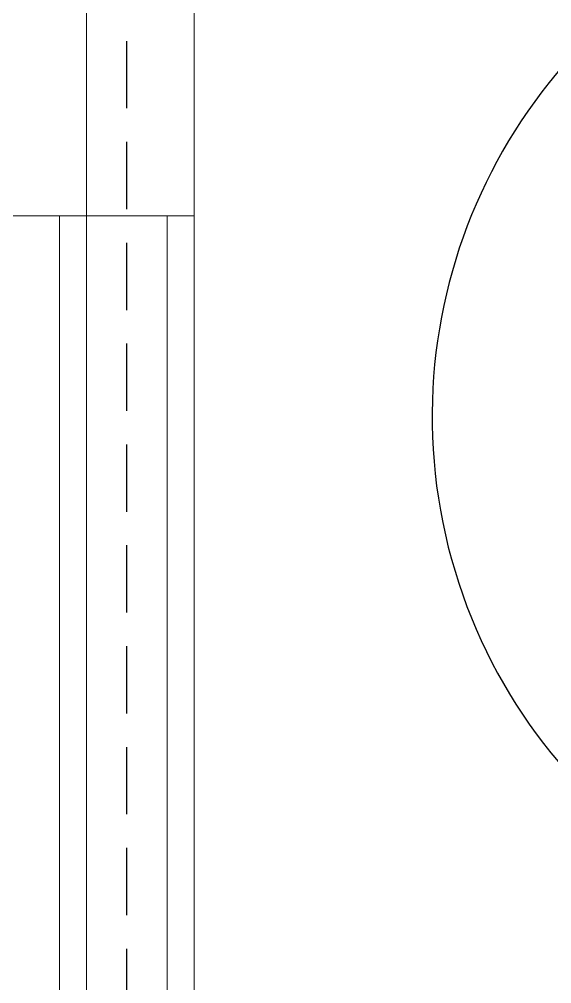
# Model space of a CAD drawing. Header units: millimetres. Extents: x -108 to 357, y -17 to 192.
# Drawn here: x 37.5 to 39.48, y 19.195 to 22.781 of the extents above; entities that cross this region are included whole.
import ezdxf

# ---------------------------------------------------------------- set-up
doc = ezdxf.new("R2010")
doc.units = ezdxf.units.MM
doc.linetypes.add('$0$HIDDEN', pattern=[0.375, 0.25, -0.125])
doc.layers.add('as', color=1, linetype='Continuous', plot=False)
doc.layers.add('lan', color=7, linetype='Continuous', lineweight=15)
doc.layers.add('SANITAIR', color=15, linetype='Continuous', lineweight=9)

# ---------------------------------------------------------------- blocks, each defined once
blk = doc.blocks.new('A-DAS')
blk.add_lwpolyline([(12.1687, 29.8457, 0.624529), (10.1867, 26.8695, -0.401496), (9.6963, 25.8055, 1.876625), (12.4162, 23.9293, -1.024101), (14.7703, 23.8444, 1.218456), (18.3413, 24.3347, -0.585238), (19.8293, 26.0101, 1.343335), (16.9479, 30.8841, -0.251496), (12.1687, 29.8457, 1.906042)], format="xyb")
at = {"layer": 'as', "linetype": '$0$HIDDEN'}
blk.add_line((7.3, 19.1), (7.3, 42.21), dxfattribs=at)
at = {"layer": 'lan'}
for p, q in [((7.15, 24.7), (7.15, 36.6)), ((7.55, 24.7), (7.55, 36.6))]:
    blk.add_line(p, q, dxfattribs=at)
blk.add_lwpolyline([(6.1, 24.7), (7.5496, 24.7)], dxfattribs=at)
at = {"layer": 'SANITAIR'}
blk.add_line((7.55, 19.35), (7.55, 24.7), dxfattribs=at)
for points in [[(19.2, 18.85), (7.05, 18.85), (7.05, 24.7)], [(19.2, 18.95), (7.15, 18.95), (7.15, 24.7)], [(19.2, 19.25), (7.45, 19.25), (7.45, 24.7)]]:
    blk.add_lwpolyline(points, dxfattribs=at)

msp = doc.modelspace()

# ---------------------------------------------------------------- block references
msp.add_blockref('A-DAS', (30.6, -2.65))

doc.saveas('drawing.dxf')
